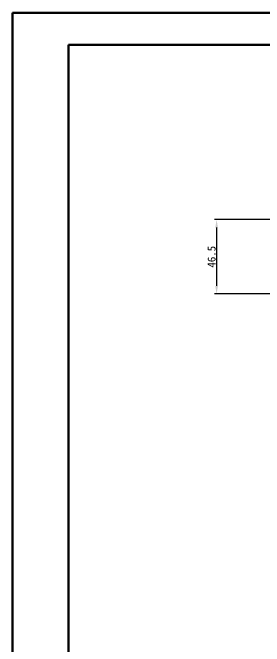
# Model space of a CAD drawing. Header units: millimetres. Extents: x 1441 to 2615, y 44 to 638.
# Drawn here: x 1441.3 to 1598.7, y 242.4 to 638.3 of the extents above; entities that cross this region are included whole.
import ezdxf

# ---------------------------------------------------------------- set-up
doc = ezdxf.new("R2010")
doc.units = ezdxf.units.MM
doc.layers.add('总内框线', color=7, linetype='Continuous', lineweight=50)
doc.layers.add('标注层', color=3, linetype='Continuous', lineweight=15)
doc.styles.get("Standard").update_dxf_attribs({"font": 'txt.shx', "height": 5})
doc.dimstyles.new('gb', dxfattribs={"dimtxt": 5, "dimasz": 5, "dimexe": 1.25, "dimexo": 0.625, "dimtad": 1, "dimtxsty": 'Standard', "dimcen": 2.5, "dimclrd": 256, "dimclre": 256, "dimclrt": 256, "dimadec": 0, "dimazin": 0, "dimtfac": 1, "dimtmove": 0, "dimatfit": 3, "dimfxl": 100, "dimfxlon": 1, "dimarcsym": 0})

# ---------------------------------------------------------------- blocks, each defined once
blk = doc.blocks.new('*D24')
at = {"layer": 'Defpoints', "color": 0, "lineweight": 15, "transparency": 16777216}
for p in [(1634.68, 509.02), (1568.86, 462.58), (1634.68, 462.58)]:
    blk.add_point(p, dxfattribs=at)
at = {"layer": '标注层', "lineweight": -2, "transparency": 16777216}
for p, q in [((1634.05, 509.02), (1567.61, 509.02)), ((1568.86, 504.02), (1568.86, 467.58)), ((1634.05, 462.58), (1567.61, 462.58))]:
    blk.add_line(p, q, dxfattribs=at)
at = {"layer": '标注层', "lineweight": 15, "transparency": 16777216}
for points in [[(1568.03, 504.02), (1569.7, 504.02), (1568.86, 509.02)], [(1568.03, 467.58), (1569.7, 467.58), (1568.86, 462.58)]]:
    blk.add_solid(points, dxfattribs=at)
at = {"layer": '标注层', "lineweight": 15, "transparency": 16777216, "insert": (1565.74, 485.8), "char_height": 5, "attachment_point": 5, "rotation": 90}
blk.add_mtext('{\\Ftxt|c134;46.5}', dxfattribs=at)

msp = doc.modelspace()

# ---------------------------------------------------------------- linework, layer by layer
at = {"layer": '总内框线'}
for p, q in [((1441.337, 638.307), (1441.337, 44.307)), ((2282.337, 638.307), (1441.337, 638.307)), ((1476.337, 618.307), (1476.337, 64.307)), ((2262.337, 618.307), (1476.337, 618.307))]:
    msp.add_line(p, q, dxfattribs=at)

# ---------------------------------------------------------------- dimensions: what is measured, and where the dimension line sits
at = {"layer": '标注层', "lineweight": 15}
dim = msp.add_linear_dim(base=(1568.865, 462.576), p1=(1634.679, 509.016), p2=(1634.679, 462.576), angle=90, text='{\\Ftxt|c134;46.5}', dimstyle='gb', dxfattribs=at)
dim.commit()
dim.dimension.update_dxf_attribs({"geometry": '*D24', "text_midpoint": (1565.74, 485.796)})

doc.saveas('drawing.dxf')
